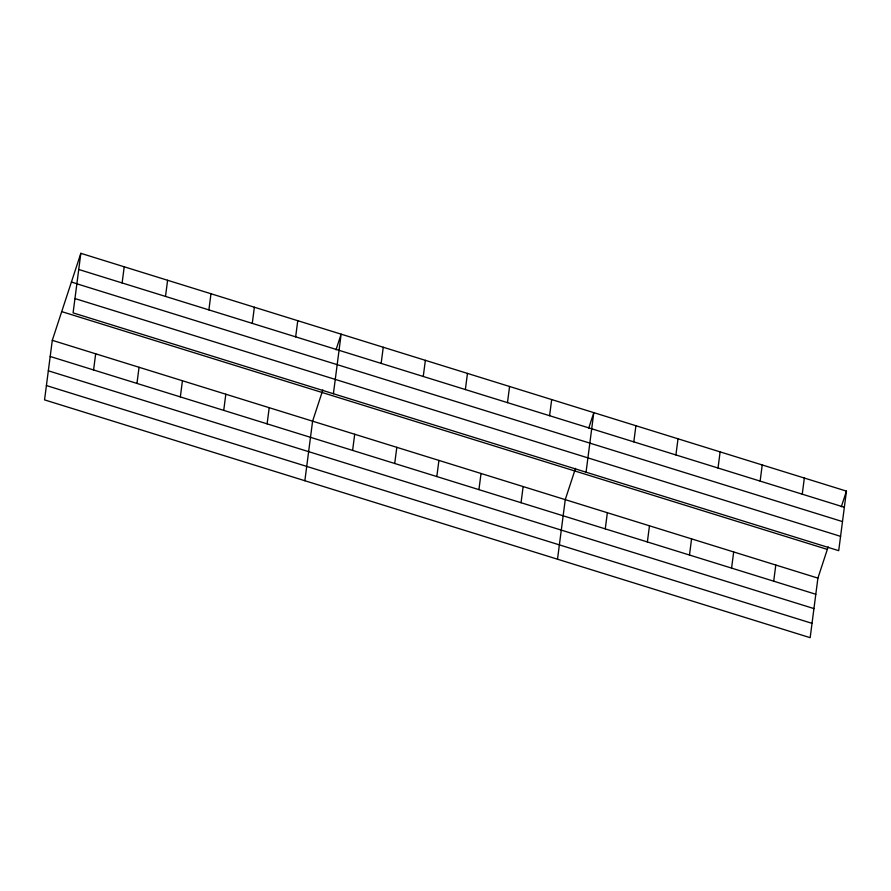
<?xml version="1.0" encoding="UTF-8"?>
<svg xmlns="http://www.w3.org/2000/svg" width="891" height="891" viewBox="0 0 891 891"><rect width="100%" height="100%" fill="white"/><g stroke="black" fill="none" stroke-linecap="round" stroke-linejoin="round"><path stroke-width="1.34" d="M80.836 253.322L73.095 312.886L838.709 550.671L846.45 491.119L80.836 253.322L52.291 340.329L44.55 399.881L810.164 637.678L817.905 578.114L828.173 546.829M93.577 369.943L95.671 353.805M122.123 282.948L124.217 266.799M136.958 383.42L139.052 367.27M165.503 296.425L167.597 280.275M180.338 396.896L182.443 380.747M208.884 309.901L210.989 293.752M223.73 410.372L225.824 394.223M252.276 323.377L254.369 307.228M267.111 423.849L269.216 407.699M295.656 336.854L297.761 320.704M304.856 480.739L312.596 421.176L322.865 389.89M333.401 393.733L341.142 334.17L336.007 349.829M352.613 450.4L354.707 434.251M381.159 363.405L383.253 347.256M394.713 463.476L396.818 447.327M423.258 376.481L425.363 360.332M436.824 476.551L438.918 460.413M465.369 389.556L467.463 373.407M478.935 489.638L481.029 473.489M507.48 402.632L509.574 386.482M521.046 502.713L523.14 486.564M549.591 415.718L551.685 399.569M557.51 559.203L565.25 499.639L575.519 468.365M586.055 472.208L593.796 412.644L588.661 428.304M605.267 528.864L607.361 512.726M633.813 441.869L635.907 425.72M647.367 541.951L649.472 525.801M675.913 454.945L678.018 438.795M689.478 555.026L691.572 538.877M718.023 468.031L720.117 451.882M731.589 568.102L733.683 551.952M760.134 481.107L762.228 464.957M773.7 581.177L775.794 565.039M802.245 494.182L804.339 478.033M841.316 506.779L846.45 491.119M78.731 269.472L844.356 507.257M71.414 282.035L76.671 283.672M76.871 283.806L842.496 521.591M74.955 298.563L840.581 536.349M61.702 311.616L827.327 549.402M52.291 340.329L817.905 578.114M50.186 356.478L815.811 594.264M48.326 370.801L813.951 608.586M46.41 385.558L812.024 623.344"/></g></svg>
